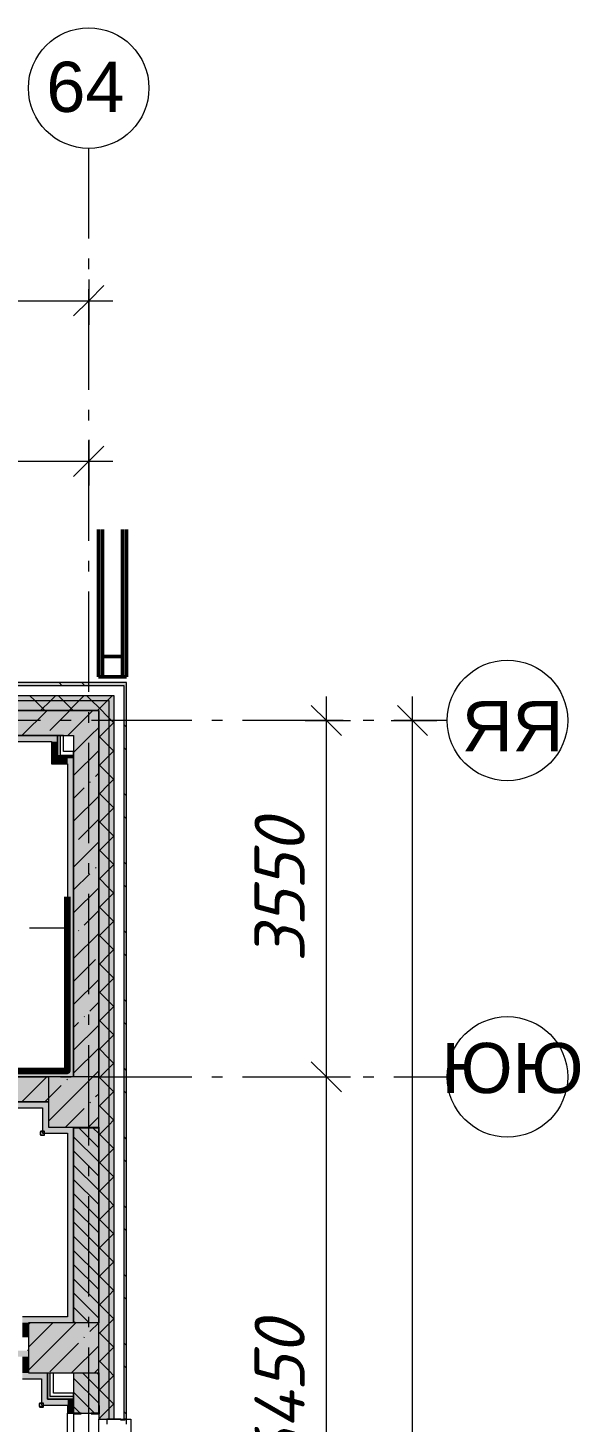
# Model space of a CAD drawing. Header units: millimetres. Extents: x -537608 to 253996, y -217170 to 186033.
# Drawn here: x -265231 to -259735, y -131490 to -117600 of the extents above; entities that cross this region are included whole.
import ezdxf

# ---------------------------------------------------------------- set-up
doc = ezdxf.new("R2010")
doc.units = ezdxf.units.MM
doc.layers.add('16) Лак 1.6м', color=160, linetype='Continuous', lineweight=90)
doc.layers.add('PDF _Геометрия', color=7, linetype='Continuous')
doc.layers.add('PDF _Текст', color=7, linetype='Continuous')
doc.layers.add('PDF _Сплошная заливка', color=7, linetype='Continuous', true_color=0xffffff)
doc.styles.add('PDF ArialMT', font='arial.ttf')
doc.styles.add('PDF ISOCPEUR Italic', font='isocpeui.ttf')

msp = doc.modelspace()

# ---------------------------------------------------------------- hatches: boundary and pattern name
at = {"layer": 'PDF _Сплошная заливка', "transparency": 33554559}
h = msp.add_hatch(color=256, dxfattribs=at)
h.paths.add_polyline_path([(-264276.1645, -124149.6224), (-264276.1645, -124122.6244), (-268486.1663, -124122.6244), (-268486.1663, -124149.6224), (-264352.5922, -124149.6224)], flags=0)
h.paths.add_polyline_path([(-270276.1674, -124149.6224), (-269776.1673, -124149.6224), (-269776.1673, -124122.6244), (-270276.1674, -124122.6244)], flags=0)
h.paths.add_polyline_path([(-272363.6508, -124149.6224), (-272076.1667, -124149.6224), (-272076.1667, -124122.6244), (-272876.1681, -124122.6244), (-272876.1681, -124149.6224)], flags=0)
h.paths.add_polyline_path([(-275106.1685, -124149.6224), (-274676.1696, -124149.6224), (-274676.1696, -124122.6244), (-275106.1685, -124122.6244)], flags=0)
h.paths.add_polyline_path([(-276579.9974, -124149.6224), (-276396.1695, -124149.6224), (-276396.1695, -124122.6244), (-276766.1698, -124122.6244), (-276766.1698, -124149.6224)], flags=0)
h = msp.add_hatch(color=256, dxfattribs=at)
h.paths.add_polyline_path([(-264249.1643, -212249.6591), (-264249.1643, -211209.6571), (-264276.1645, -211209.6571), (-264276.1645, -212249.6591)], flags=0)
h.paths.add_polyline_path([(-264249.1643, -209509.6581), (-264249.1643, -208314.6563), (-264276.1645, -208314.6563), (-264276.1645, -209509.6581)], flags=0)
h.paths.add_polyline_path([(-264249.1643, -206614.6531), (-264249.1643, -205314.6559), (-264276.1645, -205314.6559), (-264276.1645, -206614.6531)], flags=0)
h.paths.add_polyline_path([(-264249.1643, -203614.6527), (-264249.1643, -202299.6538), (-264276.1645, -202299.6538), (-264276.1645, -203614.6527)], flags=0)
h.paths.add_polyline_path([(-264276.1645, -200599.6527), (-264249.1643, -200599.6527), (-264249.1643, -199299.6513), (-264276.1645, -199299.6513), (-264276.1645, -200341.7158)], flags=0)
h.paths.add_polyline_path([(-264249.1643, -197599.6523), (-264249.1643, -196299.6509), (-264276.1645, -196299.6509), (-264276.1645, -197599.6523)], flags=0)
h.paths.add_polyline_path([(-264249.1643, -194599.6499), (-264249.1643, -193299.6505), (-264276.1645, -193299.6505), (-264276.1645, -194599.6499)], flags=0)
h.paths.add_polyline_path([(-264249.1643, -164629.6389), (-264249.1643, -162496.6379), (-264276.1645, -162496.6379), (-264276.1645, -164629.6389)], flags=0)
h.paths.add_polyline_path([(-264249.1643, -160696.6375), (-264249.1643, -160196.6364), (-264276.1645, -160196.6364), (-264276.1645, -160696.6375)], flags=0)
h.paths.add_polyline_path([(-264249.1643, -158906.6365), (-264249.1643, -154109.6348), (-264276.1645, -154109.6348), (-264276.1645, -158906.6365)], flags=0)
h.paths.add_polyline_path([(-264276.1645, -152409.6337), (-264249.1643, -152409.6337), (-264249.1643, -151109.6323), (-264276.1645, -151109.6323), (-264276.1645, -151128.1219)], flags=0)
h.paths.add_polyline_path([(-264249.1643, -149409.6334), (-264249.1643, -148109.6319), (-264276.1645, -148109.6319), (-264276.1645, -149409.6334)], flags=0)
h.paths.add_polyline_path([(-264249.1643, -146409.6309), (-264249.1643, -145109.6316), (-264276.1645, -145109.6316), (-264276.1645, -146409.6309)], flags=0)
h.paths.add_polyline_path([(-264249.1643, -143409.6305), (-264249.1643, -142182.8231), (-264276.1645, -142182.8231), (-264276.1645, -143409.6305)], flags=0)
h.paths.add_polyline_path([(-264276.1645, -140462.8232), (-264249.1643, -140462.8232), (-264249.1643, -139159.6289), (-264276.1645, -139159.6289), (-264276.1645, -139716.2732)], flags=0)
h.paths.add_polyline_path([(-264249.1643, -137459.6279), (-264249.1643, -136159.6286), (-264276.1645, -136159.6286), (-264276.1645, -137459.6279)], flags=0)
h.paths.add_polyline_path([(-264249.1643, -134459.6275), (-264249.1643, -133159.626), (-264276.1645, -133159.626), (-264276.1645, -134459.6275)], flags=0)
h.paths.add_polyline_path([(-264276.1645, -131459.625), (-264249.1643, -131459.625), (-264249.1643, -124122.6244), (-264276.1645, -124122.6244), (-264276.1645, -131157.3868)], flags=0)
h = msp.add_hatch(color=256, dxfattribs=at)
h.paths.add_polyline_path([(-264426.1641, -124299.6231), (-264426.1641, -124249.6228), (-268486.1663, -124249.6228), (-268486.1663, -124299.6231), (-264526.1645, -124299.6231)], flags=0)
h.paths.add_polyline_path([(-272363.6508, -124299.6231), (-272076.1667, -124299.6231), (-272076.1667, -124249.6228), (-272876.1681, -124249.6228), (-272876.1681, -124299.6231)], flags=0)
h.paths.add_polyline_path([(-270276.1674, -124299.6231), (-269776.1673, -124299.6231), (-269776.1673, -124249.6228), (-270276.1674, -124249.6228)], flags=0)
h.paths.add_polyline_path([(-274676.1696, -124299.6231), (-274676.1696, -124249.6228), (-275106.1685, -124249.6228), (-275106.1685, -124299.6231), (-274893.4588, -124299.6231)], flags=0)
h.paths.add_polyline_path([(-276396.1695, -124299.6231), (-276396.1695, -124249.6228), (-276766.1698, -124249.6228), (-276766.1698, -124299.6231), (-276579.9974, -124299.6231)], flags=0)
h = msp.add_hatch(color=256, dxfattribs=at)
h.paths.add_polyline_path([(-264526.1645, -124399.6235), (-264526.1645, -124299.6231), (-268486.1663, -124299.6231), (-268486.1663, -124399.6235), (-264774.2269, -124399.6235)], flags=0)
h.paths.add_polyline_path([(-270276.1674, -124399.6235), (-269776.1673, -124399.6235), (-269776.1673, -124299.6231), (-270276.1674, -124299.6231)], flags=0)
h.paths.add_polyline_path([(-272076.1667, -124399.6235), (-272076.1667, -124299.6231), (-272876.1681, -124299.6231), (-272876.1681, -124399.6235), (-272363.6508, -124399.6235)], flags=0)
h.paths.add_polyline_path([(-276766.1698, -124399.6235), (-276396.1695, -124399.6235), (-276396.1695, -124299.6231), (-276766.1698, -124299.6231)], flags=0)
h.paths.add_polyline_path([(-274893.4588, -124399.6235), (-274676.1696, -124399.6235), (-274676.1696, -124299.6231), (-275106.1685, -124299.6231), (-275106.1685, -124399.6235)], flags=0)
h = msp.add_hatch(color=256, dxfattribs=at)
h.paths.add_polyline_path([(-264526.1645, -211999.658), (-264426.1641, -211999.658), (-264426.1641, -211209.6571), (-264526.1645, -211209.6571), (-264526.1645, -211753.5623)], flags=0)
h.paths.add_polyline_path([(-264526.1645, -209509.6581), (-264426.1641, -209509.6581), (-264426.1641, -208314.6563), (-264526.1645, -208314.6563), (-264526.1645, -208900.6001)], flags=0)
h.paths.add_polyline_path([(-264426.1641, -206614.6531), (-264426.1641, -205314.6559), (-264526.1645, -205314.6559), (-264526.1645, -206614.6531)], flags=0)
h.paths.add_polyline_path([(-264426.1641, -203614.6527), (-264426.1641, -202299.6538), (-264526.1645, -202299.6538), (-264526.1645, -203614.6527)], flags=0)
h.paths.add_polyline_path([(-264426.1641, -200599.6527), (-264426.1641, -199299.6513), (-264526.1645, -199299.6513), (-264526.1645, -200599.6527)], flags=0)
h.paths.add_polyline_path([(-264526.1645, -197599.6523), (-264426.1641, -197599.6523), (-264426.1641, -196299.6509), (-264526.1645, -196299.6509), (-264526.1645, -196775.5142)], flags=0)
h.paths.add_polyline_path([(-264426.1641, -194599.6499), (-264426.1641, -193299.6505), (-264526.1645, -193299.6505), (-264526.1645, -194599.6499)], flags=0)
h.paths.add_polyline_path([(-264526.1645, -164629.6389), (-264426.1641, -164629.6389), (-264426.1641, -162496.6379), (-264526.1645, -162496.6379), (-264526.1645, -163966.4508)], flags=0)
h.paths.add_polyline_path([(-264426.1641, -160696.6375), (-264426.1641, -160196.6364), (-264526.1645, -160196.6364), (-264526.1645, -160696.6375)], flags=0)
h.paths.add_polyline_path([(-264526.1645, -158906.6365), (-264426.1641, -158906.6365), (-264426.1641, -154109.6348), (-264526.1645, -154109.6348), (-264526.1645, -156834.0462)], flags=0)
h.paths.add_polyline_path([(-264426.1641, -152409.6337), (-264426.1641, -151109.6323), (-264526.1645, -151109.6323), (-264526.1645, -152409.6337)], flags=0)
h.paths.add_polyline_path([(-264526.1645, -149409.6334), (-264426.1641, -149409.6334), (-264426.1641, -148109.6319), (-264526.1645, -148109.6319), (-264526.1645, -148949.633)], flags=0)
h.paths.add_polyline_path([(-264426.1641, -146409.6309), (-264426.1641, -145109.6316), (-264526.1645, -145109.6316), (-264526.1645, -146409.6309)], flags=0)
h.paths.add_polyline_path([(-264426.1641, -143409.6305), (-264426.1641, -142182.8231), (-264526.1645, -142182.8231), (-264526.1645, -143409.6305)], flags=0)
h.paths.add_polyline_path([(-264526.1645, -140462.8232), (-264426.1641, -140462.8232), (-264426.1641, -139159.6289), (-264526.1645, -139159.6289), (-264526.1645, -140199.6288)], flags=0)
h.paths.add_polyline_path([(-264526.1645, -137459.6279), (-264426.1641, -137459.6279), (-264426.1641, -136159.6286), (-264526.1645, -136159.6286), (-264526.1645, -136863.3111)], flags=0)
h.paths.add_polyline_path([(-264526.1645, -134459.6275), (-264426.1641, -134459.6275), (-264426.1641, -133159.626), (-264526.1645, -133159.626), (-264526.1645, -134010.3489)], flags=0)
h.paths.add_polyline_path([(-264526.1645, -131459.625), (-264426.1641, -131459.625), (-264426.1641, -124299.6231), (-264526.1645, -124299.6231), (-264526.1645, -131157.3868)], flags=0)
h = msp.add_hatch(color=256, dxfattribs=at)
h.paths.add_polyline_path([(-264376.1639, -212099.6584), (-264376.1639, -211209.6571), (-264426.1641, -211209.6571), (-264426.1641, -212099.6584)], flags=0)
h.paths.add_polyline_path([(-264426.1641, -209509.6581), (-264376.1639, -209509.6581), (-264376.1639, -208314.6563), (-264426.1641, -208314.6563), (-264426.1641, -208900.6001)], flags=0)
h.paths.add_polyline_path([(-264376.1639, -206614.6531), (-264376.1639, -205314.6559), (-264426.1641, -205314.6559), (-264426.1641, -206614.6531)], flags=0)
h.paths.add_polyline_path([(-264376.1639, -203614.6527), (-264376.1639, -202299.6538), (-264426.1641, -202299.6538), (-264426.1641, -203614.6527)], flags=0)
h.paths.add_polyline_path([(-264426.1641, -200599.6527), (-264376.1639, -200599.6527), (-264376.1639, -199299.6513), (-264426.1641, -199299.6513), (-264426.1641, -200341.7158)], flags=0)
h.paths.add_polyline_path([(-264426.1641, -197599.6523), (-264376.1639, -197599.6523), (-264376.1639, -196299.6509), (-264426.1641, -196299.6509), (-264426.1641, -196775.5142)], flags=0)
h.paths.add_polyline_path([(-264376.1639, -194599.6499), (-264376.1639, -193299.6505), (-264426.1641, -193299.6505), (-264426.1641, -194599.6499)], flags=0)
h.paths.add_polyline_path([(-264376.1639, -164629.6389), (-264376.1639, -162496.6379), (-264426.1641, -162496.6379), (-264426.1641, -164629.6389)], flags=0)
h.paths.add_polyline_path([(-264376.1639, -160696.6375), (-264376.1639, -160196.6364), (-264426.1641, -160196.6364), (-264426.1641, -160696.6375)], flags=0)
h.paths.add_polyline_path([(-264376.1639, -158906.6365), (-264376.1639, -154109.6348), (-264426.1641, -154109.6348), (-264426.1641, -158906.6365)], flags=0)
h.paths.add_polyline_path([(-264426.1641, -152409.6337), (-264376.1639, -152409.6337), (-264376.1639, -151109.6323), (-264426.1641, -151109.6323), (-264426.1641, -151128.1219)], flags=0)
h.paths.add_polyline_path([(-264376.1639, -149409.6334), (-264376.1639, -148109.6319), (-264426.1641, -148109.6319), (-264426.1641, -149409.6334)], flags=0)
h.paths.add_polyline_path([(-264426.1641, -146409.6309), (-264376.1639, -146409.6309), (-264376.1639, -145109.6316), (-264426.1641, -145109.6316), (-264426.1641, -145422.1975)], flags=0)
h.paths.add_polyline_path([(-264426.1641, -143409.6305), (-264376.1639, -143409.6305), (-264376.1639, -142182.8231), (-264426.1641, -142182.8231), (-264426.1641, -142569.2354)], flags=0)
h.paths.add_polyline_path([(-264376.1639, -140462.8232), (-264376.1639, -139159.6289), (-264426.1641, -139159.6289), (-264426.1641, -140462.8232)], flags=0)
h.paths.add_polyline_path([(-264376.1639, -137459.6279), (-264376.1639, -136159.6286), (-264426.1641, -136159.6286), (-264426.1641, -137459.6279)], flags=0)
h.paths.add_polyline_path([(-264376.1639, -134459.6275), (-264376.1639, -133159.626), (-264426.1641, -133159.626), (-264426.1641, -134459.6275)], flags=0)
h.paths.add_polyline_path([(-264426.1641, -131459.625), (-264376.1639, -131459.625), (-264376.1639, -124249.6228), (-264426.1641, -124249.6228), (-264426.1641, -131157.3868)], flags=0)
h = msp.add_hatch(color=256, dxfattribs=at)
h.paths.add_polyline_path([(-264774.2269, -124649.969), (-264526.1645, -124649.969), (-264526.1645, -124399.9723), (-268486.1663, -124399.9723), (-268486.1663, -124649.969), (-264776.1645, -124649.969)], flags=0)
h.paths.add_polyline_path([(-269981.1674, -124649.969), (-269776.1673, -124649.969), (-269776.1673, -124399.9723), (-270276.1674, -124399.9723), (-270276.1674, -124649.969), (-270231.1663, -124649.969)], flags=0)
h.paths.add_polyline_path([(-272076.1667, -124649.969), (-272076.1667, -124399.9723), (-272276.1676, -124399.9723), (-272276.1676, -124649.969)], flags=0)
at = {"layer": 'PDF _Сплошная заливка', "true_color": 0x56bc34, "transparency": 33554559}
h = msp.add_hatch(color=85, dxfattribs=at)
h.paths.add_polyline_path([(-264996.1642, -124709.9719), (-264936.1646, -124709.9719), (-264936.1646, -124649.969), (-268486.1663, -124649.969), (-268486.1663, -124709.9719), (-265617.4963, -124709.9719)], flags=0)
h.paths.add_polyline_path([(-269921.1667, -124709.9719), (-269776.1673, -124709.9719), (-269776.1673, -124649.969), (-269921.1667, -124649.969)], flags=0)
at = {"layer": 'PDF _Сплошная заливка', "true_color": 0x77b143, "transparency": 33554559}
for points in [[(-264836.1641, -124869.9709), (-264776.1645, -124869.9709), (-264776.1645, -124844.9708), (-264936.1646, -124844.9708), (-264936.1646, -124869.9709)], [(-264836.1641, -131259.6263), (-264776.1645, -131259.6263), (-264776.1645, -131234.6262), (-265011.1649, -131234.6262), (-265011.1649, -131259.6263), (-264976.1649, -131259.6263)]]:
    msp.add_hatch(color=75, dxfattribs=at).paths.add_polyline_path(points)
at = {"layer": 'PDF _Сплошная заливка', "true_color": 0x56bc34, "transparency": 33554559}
for points in [[(-264836.1641, -128049.9712), (-264776.1645, -128049.9712), (-264776.1645, -124869.9709), (-264836.1641, -124869.9709), (-264836.1641, -127989.9726)], [(-265026.1651, -128049.9712), (-264836.1641, -128049.9712), (-264836.1641, -127989.9726), (-272276.1676, -127989.9726), (-272276.1676, -128049.9712), (-265617.4963, -128049.9712)]]:
    msp.add_hatch(color=85, dxfattribs=at).paths.add_polyline_path(points)
at = {"layer": 'PDF _Сплошная заливка', "transparency": 33554559}
msp.add_hatch(color=256, dxfattribs=at).paths.add_polyline_path([(-265026.1651, -128299.9723), (-265026.1651, -128049.9712), (-272026.1687, -128049.9712), (-272026.1687, -128299.9723), (-265617.4963, -128299.9723)])
at = {"layer": 'PDF _Сплошная заливка', "true_color": 0xfef929, "transparency": 33554559}
for points in [[(-265617.4963, -128359.9708), (-265026.1651, -128359.9708), (-265026.1651, -128299.9723), (-272026.1687, -128299.9723), (-272026.1687, -128359.9708), (-267304.0349, -128359.9708)], [(-264836.1641, -128609.9719), (-264776.1645, -128609.9719), (-264776.1645, -128549.9734), (-265026.1651, -128549.9734), (-265026.1651, -128609.9719)], [(-264836.1641, -130499.6247), (-264776.1645, -130499.6247), (-264776.1645, -128609.9719), (-264836.1641, -128609.9719), (-264836.1641, -130444.1473)], [(-265286.1656, -130499.6247), (-264836.1641, -130499.6247), (-264836.1641, -130439.6261), (-265286.1656, -130439.6261), (-265286.1656, -130444.1473)], [(-265036.165, -131059.6254), (-265036.165, -130999.6269), (-265286.1656, -130999.6269), (-265286.1656, -131059.6254), (-265096.1647, -131059.6254)]]:
    msp.add_hatch(color=2, dxfattribs=at).paths.add_polyline_path(points)
at = {"layer": 'PDF _Сплошная заливка', "transparency": 33554559}
h = msp.add_hatch(color=256, dxfattribs=at)
h.paths.add_polyline_path([(-264526.1645, -154399.6335), (-264526.1645, -154169.6333), (-264776.1645, -154169.6333), (-264774.2269, -154399.6335)], flags=0)
h.paths.add_polyline_path([(-264526.1645, -152349.633), (-264526.1645, -151169.6329), (-264776.1645, -151169.6329), (-264774.2269, -152349.633)], flags=0)
h.paths.add_polyline_path([(-264776.1645, -149349.6327), (-264526.1645, -149349.6327), (-264526.1645, -148949.633), (-264776.1645, -148949.633), (-264776.1645, -149149.6318)], flags=0)
h.paths.add_polyline_path([(-264597.5937, -148449.633), (-264526.1645, -148449.633), (-264526.1645, -148169.6326), (-264776.1645, -148169.6326), (-264774.2269, -148449.633)], flags=0)
h.paths.add_polyline_path([(-264776.1645, -146349.6323), (-264526.1645, -146349.6323), (-264526.1645, -145949.6306), (-264776.1645, -145949.6306), (-264776.1645, -146135.4392)], flags=0)
h.paths.add_polyline_path([(-264615.9083, -145449.6305), (-264526.1645, -145449.6305), (-264526.1645, -145169.6323), (-264776.1645, -145169.6323), (-264774.2269, -145449.6305)], flags=0)
h.paths.add_polyline_path([(-264776.1645, -143349.6298), (-264526.1645, -143349.6298), (-264526.1645, -142234.6296), (-264776.1645, -142234.6296), (-264776.1645, -142569.2354)], flags=0)
h.paths.add_polyline_path([(-264776.1645, -140414.6293), (-264526.1645, -140414.6293), (-264526.1645, -140199.6288), (-264776.1645, -140199.6288)], flags=0)
h.paths.add_polyline_path([(-264776.1645, -139699.6287), (-264526.1645, -139699.6287), (-264526.1645, -139219.6296), (-264776.1645, -139219.6296)], flags=0)
h.paths.add_polyline_path([(-264526.1645, -137399.6293), (-264526.1645, -136849.6291), (-264776.1645, -136849.6291), (-264774.2269, -137399.6293)], flags=0)
h.paths.add_polyline_path([(-264526.1645, -136349.6268), (-264526.1645, -136219.6271), (-264776.1645, -136219.6271), (-264774.2269, -136349.6268), (-264563.5199, -136349.6268)], flags=0)
h.paths.add_polyline_path([(-264776.1645, -134399.6268), (-264526.1645, -134399.6268), (-264526.1645, -133219.6268), (-264776.1645, -133219.6268), (-264776.1645, -134010.3489)], flags=0)
h.paths.add_polyline_path([(-264526.1645, -131399.6264), (-264526.1645, -130999.6269), (-264776.1645, -130999.6269), (-264774.2269, -131399.6264)], flags=0)
h.paths.add_polyline_path([(-264526.1645, -130499.6247), (-264526.1645, -128559.9717), (-264776.1645, -128559.9717), (-264774.2269, -130499.6247)], flags=0)
at = {"layer": 'PDF _Сплошная заливка', "true_color": 0xfef929, "transparency": 33554559}
h = msp.add_hatch(color=2, dxfattribs=at)
h.paths.add_polyline_path([(-265226.1644, -130836.1917), (-265226.1644, -130776.1889), (-265990.4547, -130776.1889), (-265990.4547, -130836.1917), (-265286.1656, -130836.1917)], flags=0)
h.paths.add_polyline_path([(-267304.0349, -130836.1917), (-267090.4553, -130836.1917), (-267090.4553, -130776.1889), (-271826.1678, -130776.1889), (-271826.1678, -130836.1917), (-268990.5735, -130836.1917)], flags=0)

# ---------------------------------------------------------------- linework, layer by layer
at = {"layer": '16) Лак 1.6м'}
msp.add_lwpolyline([(-272076.1667, -124709.9719), (-272216.1669, -124709.9719), (-272216.1669, -127989.9726), (-264836.1641, -127989.9726), (-264836.1641, -126255.9869)], dxfattribs=at)
at = {"layer": 'PDF _Геометрия', "color": 253, "lineweight": 9, "true_color": 0xaaaaaa}
for p, q in [((-264626.1644, -119698.3798), (-264626.1644, -118799.7064)), ((-264626.1644, -120004.2113), (-264626.1644, -119898.3764)), ((-264626.1644, -121204.2124), (-264626.1644, -120204.2122)), ((-264626.1644, -121510.0439), (-264626.1644, -121404.2132)), ((-264626.1644, -122710.0448), (-264626.1644, -121710.0448)), ((-264626.1644, -123015.8807), (-264626.1644, -122910.0457)), ((-264626.1644, -124215.8817), (-264626.1644, -123215.8816)), ((-264626.1644, -124521.7132), (-264626.1644, -124415.8783)), ((-265105.4277, -124499.6239), (-266105.4273, -124499.6239)), ((-264799.5941, -124499.6239), (-264905.4274, -124499.6239)), ((-263599.5942, -124499.6239), (-264599.5943, -124499.6239)), ((-263293.7602, -124499.6239), (-263399.5944, -124499.6239)), ((-262093.7603, -124499.6239), (-263093.7607, -124499.6239)), ((-261787.9269, -124499.6239), (-261893.7594, -124499.6239)), ((-261058.2013, -124499.6239), (-261587.926, -124499.6239)), ((-264626.1644, -125721.7143), (-264626.1644, -124721.7141)), ((-264626.1644, -126027.5458), (-264626.1644, -125921.7151)), ((-264626.1644, -127227.5468), (-264626.1644, -126227.5466)), ((-264626.1644, -127533.3826), (-264626.1644, -127427.5477)), ((-264626.1644, -128733.3836), (-264626.1644, -127733.3792)), ((-266105.4273, -128049.9712), (-265105.4277, -128049.9712)), ((-264905.4274, -128049.9712), (-264799.5941, -128049.9712)), ((-264599.5943, -128049.9712), (-263599.5942, -128049.9712)), ((-263399.5944, -128049.9712), (-263293.7602, -128049.9712)), ((-263093.7607, -128049.9712), (-262093.7603, -128049.9712)), ((-261893.7594, -128049.9712), (-261787.9269, -128049.9712)), ((-261587.926, -128049.9712), (-261058.2013, -128049.9712)), ((-264626.1644, -129039.2152), (-264626.1644, -128933.3802)), ((-264626.1644, -130239.2161), (-264626.1644, -129239.216)), ((-264626.1644, -130545.0476), (-264626.1644, -130439.217)), ((-264626.1644, -131745.0487), (-264626.1644, -130745.0485)), ((-264304.1642, -131459.625), (-264304.1642, -131469.6255)), ((-264249.1643, -131459.625), (-264206.1639, -131459.625)), ((-264206.1639, -131459.625), (-264206.1639, -133159.626))]:
    msp.add_line(p, q, dxfattribs=at)
at = {"layer": 'PDF _Геометрия', "lineweight": 9}
for p, q in [((-264626.1644, -120105.2624), (-264626.1644, -120317.3973)), ((-368366.2047, -120317.3973), (-264386.1644, -120317.3973)), ((-264626.1644, -120317.3973), (-264626.1644, -120557.3959)), ((-264626.1644, -121705.2652), (-264626.1644, -121917.3959)), ((-268276.1672, -121917.3959), (-264386.1644, -121917.3959)), ((-264626.1644, -121917.3959), (-264626.1644, -122157.3986)), ((-264526.1645, -124122.6244), (-268486.1663, -124122.6244)), ((-268486.1663, -124149.6224), (-264526.1645, -124149.6224)), ((-264426.1641, -124122.6244), (-264526.1645, -124122.6244)), ((-264526.1645, -124149.6224), (-264376.1639, -124149.6224)), ((-264376.1639, -124122.6244), (-264426.1641, -124122.6244)), ((-264276.1645, -124122.6244), (-264376.1639, -124122.6244)), ((-264376.1639, -124149.6224), (-264276.1645, -124149.6224)), ((-264249.1643, -124122.6244), (-264276.1645, -124122.6244)), ((-264276.1645, -124149.6224), (-264276.1645, -131459.625)), ((-264249.1643, -131459.625), (-264249.1643, -124122.6244)), ((-268486.1663, -124249.6228), (-264526.1645, -124249.6228)), ((-268486.1663, -124299.6231), (-264526.1645, -124299.6231)), ((-265163.859, -124299.6231), (-265213.8592, -124249.6228)), ((-265063.8596, -124399.6235), (-265163.859, -124299.6231)), ((-265104.459, -124399.6235), (-265004.4585, -124299.6231)), ((-265004.4585, -124299.6231), (-264954.4594, -124249.6228)), ((-264881.0167, -124299.6231), (-264931.0164, -124249.6228)), ((-264781.0163, -124399.6235), (-264881.0167, -124299.6231)), ((-264821.6162, -124399.6235), (-264721.6162, -124299.6231)), ((-264721.6162, -124299.6231), (-264671.616, -124249.6228)), ((-264598.1734, -124299.6231), (-264648.1736, -124249.6228)), ((-264526.1645, -124371.6308), (-264598.1734, -124299.6231)), ((-264526.1645, -124249.6228), (-264426.1641, -124249.6228)), ((-264526.1645, -124387.0158), (-264438.7729, -124299.6231)), ((-264526.1645, -124299.6231), (-264426.1641, -124299.6231)), ((-264438.7729, -124299.6231), (-264426.1641, -124287.0154)), ((-264426.1641, -124287.0154), (-264388.7732, -124249.6228)), ((-264426.1641, -124249.6228), (-264376.1639, -124249.6228)), ((-264426.1641, -124299.6231), (-264426.1641, -131459.625)), ((-264376.1639, -124249.6228), (-264376.1639, -131459.625)), ((-262260.3263, -128049.9712), (-262260.3263, -124259.6211)), ((-261401.9804, -212139.656), (-261401.9804, -124259.6211)), ((-268486.1663, -124399.6235), (-264526.1645, -124399.6235)), ((-264526.1645, -124399.9723), (-268486.1663, -124399.9723)), ((-265290.97, -124649.969), (-265040.9678, -124399.9723)), ((-265013.6495, -124600.7482), (-264812.8703, -124399.9723)), ((-264834.7712, -124649.969), (-264584.7712, -124399.9723)), ((-264538.7733, -124399.6235), (-264526.1645, -124387.0158)), ((-264426.1641, -124471.6312), (-264526.1645, -124371.6308)), ((-264526.1645, -124399.6235), (-264526.1645, -128049.9712)), ((-264526.1645, -124649.969), (-264526.1645, -124399.9723)), ((-264606.6732, -124649.969), (-264526.1645, -124569.4615)), ((-264526.1645, -124669.858), (-264426.1641, -124569.8576)), ((-264376.1639, -124521.6314), (-264426.1641, -124471.6312)), ((-264426.1641, -124569.8576), (-264376.1639, -124519.8574)), ((-262472.4591, -124499.6239), (-262260.3263, -124499.6239)), ((-262260.3263, -124499.6239), (-262020.3268, -124499.6239)), ((-261614.1135, -124499.6239), (-261401.9804, -124499.6239)), ((-261401.9804, -124499.6239), (-261161.9811, -124499.6239)), ((-268486.1663, -124649.969), (-264936.1646, -124649.969)), ((-264936.1646, -124649.969), (-268486.1663, -124649.969)), ((-268486.1663, -124709.9719), (-264996.1642, -124709.9719)), ((-264996.1642, -124709.9719), (-264996.1642, -124869.9709)), ((-264936.1646, -124649.969), (-264936.1646, -124709.9719)), ((-264936.1646, -124709.9719), (-264936.1646, -124649.969)), ((-264911.1645, -124649.969), (-264936.1646, -124649.969)), ((-264936.1646, -124649.969), (-264776.1645, -124649.969)), ((-264936.1646, -124709.9719), (-264936.1646, -124809.9723)), ((-264936.1646, -124869.9709), (-264936.1646, -124709.9719)), ((-264876.165, -124649.969), (-264911.1645, -124649.969)), ((-264911.1645, -124649.969), (-264911.1645, -124809.9723)), ((-264876.165, -124809.9723), (-264876.165, -124649.969)), ((-264776.1645, -124819.4626), (-264606.6732, -124649.969)), ((-264776.1645, -124649.969), (-264776.1645, -124869.9709)), ((-264526.1645, -128049.9712), (-264526.1645, -124649.969)), ((-264426.1641, -124754.4735), (-264526.1645, -124654.473)), ((-264996.1642, -124869.9709), (-264996.1642, -124929.9694)), ((-264936.1646, -124809.9723), (-264936.1646, -124844.9708)), ((-264936.1646, -124844.9708), (-264936.1646, -124869.9709)), ((-264936.1646, -124869.9709), (-264836.1641, -124869.9709)), ((-264836.1641, -124869.9709), (-264936.1646, -124869.9709)), ((-264911.1645, -124809.9723), (-264911.1645, -124844.9708)), ((-264911.1645, -124844.9708), (-264776.1645, -124844.9708)), ((-264776.1645, -124809.9723), (-264876.165, -124809.9723)), ((-264836.1641, -124869.9709), (-264776.1645, -124869.9709)), ((-264776.1645, -124869.9709), (-264836.1641, -124869.9709)), ((-264776.1645, -125047.5595), (-264526.1645, -124797.5627)), ((-264776.1645, -124844.9708), (-264776.1645, -124809.9723)), ((-264776.1645, -124869.9709), (-264776.1645, -124844.9708)), ((-264776.1645, -124869.9709), (-264776.1645, -128049.9712)), ((-264776.1645, -128049.9712), (-264776.1645, -124869.9709)), ((-264526.1645, -124952.7003), (-264426.1641, -124852.6999)), ((-264376.1639, -124804.4737), (-264426.1641, -124754.4735)), ((-264426.1641, -124852.6999), (-264376.1639, -124802.6997)), ((-264996.1642, -124929.9694), (-264836.1641, -124929.9694)), ((-264836.1641, -124929.9694), (-264836.1641, -127989.9726)), ((-264426.1641, -125037.3158), (-264526.1645, -124937.3196)), ((-264614.4776, -125113.9739), (-264609.7353, -125109.2288)), ((-264557.4523, -125056.9464), (-264526.1645, -125025.6596)), ((-264526.1645, -125235.5426), (-264426.1641, -125135.5422)), ((-264376.1639, -125087.316), (-264426.1641, -125037.3158)), ((-264426.1641, -125135.5422), (-264376.1639, -125085.5419)), ((-264776.1645, -125275.6608), (-264671.5019, -125170.997)), ((-264776.1645, -125503.7577), (-264526.1645, -125253.7566)), ((-264426.1641, -125320.1623), (-264526.1645, -125220.1619)), ((-264526.1645, -125518.3849), (-264426.1641, -125418.3844)), ((-264376.1639, -125370.1625), (-264426.1641, -125320.1623)), ((-264426.1641, -125418.3844), (-264376.1639, -125368.3842)), ((-264728.5261, -125684.2184), (-264526.1645, -125481.8578)), ((-264426.1641, -125603.0046), (-264526.1645, -125503.0042)), ((-264526.1645, -125801.2272), (-264426.1641, -125701.2267)), ((-264376.1639, -125653.0049), (-264426.1641, -125603.0046)), ((-264426.1641, -125701.2267), (-264376.1639, -125651.2265)), ((-264776.1645, -125959.9559), (-264526.1645, -125709.9548)), ((-264426.1641, -125885.8469), (-264526.1645, -125785.8464)), ((-264557.4523, -125969.3428), (-264552.711, -125964.602)), ((-264376.1639, -125935.8471), (-264426.1641, -125885.8469)), ((-264426.1641, -125984.0733), (-264376.1639, -125934.0731)), ((-264776.1645, -126188.0528), (-264614.4776, -126026.366)), ((-264526.1645, -126084.0694), (-264426.1641, -125984.0733)), ((-264426.1641, -126168.6892), (-264526.1645, -126068.6887)), ((-264776.1645, -126416.1541), (-264526.1645, -126166.153)), ((-264376.1639, -126218.6894), (-264426.1641, -126168.6892)), ((-264426.1641, -126266.9156), (-264376.1639, -126216.9154)), ((-264671.5019, -126539.5873), (-264526.1645, -126394.25)), ((-264526.1645, -126366.916), (-264426.1641, -126266.9156)), ((-264426.1641, -126451.5314), (-264526.1645, -126351.531)), ((-264376.1639, -126501.5316), (-264426.1641, -126451.5314)), ((-264426.1641, -126549.7578), (-264376.1639, -126499.7576)), ((-264806.1649, -126569.3325), (-265215.8367, -126569.3325)), ((-264776.1645, -126872.348), (-264526.1645, -126622.3512)), ((-264728.5261, -126596.6148), (-264723.7853, -126591.8697)), ((-264526.1645, -126649.7583), (-264426.1641, -126549.7578)), ((-264426.1641, -126734.3738), (-264526.1645, -126634.3733)), ((-264376.1639, -126784.374), (-264426.1641, -126734.3738)), ((-264426.1641, -126832.6002), (-264376.1639, -126782.5999)), ((-264776.1645, -127100.4492), (-264557.4523, -126881.7349)), ((-264526.1645, -126932.6006), (-264426.1641, -126832.6002)), ((-264426.1641, -127017.216), (-264526.1645, -126917.2155)), ((-264776.1645, -127328.5462), (-264526.1645, -127078.5451)), ((-264376.1639, -127067.2162), (-264426.1641, -127017.216)), ((-264426.1641, -127115.4424), (-264376.1639, -127065.4422)), ((-264526.1645, -127215.4428), (-264426.1641, -127115.4424)), ((-264426.1641, -127300.0626), (-264526.1645, -127200.0622)), ((-264614.4776, -127394.9562), (-264526.1645, -127306.6463)), ((-264376.1639, -127350.0585), (-264426.1641, -127300.0626)), ((-264426.1641, -127398.2847), (-264376.1639, -127348.2845)), ((-264776.1645, -127556.6474), (-264728.5261, -127509.0068)), ((-264671.5019, -127451.9837), (-264666.76, -127447.2429)), ((-264526.1645, -127498.2852), (-264426.1641, -127398.2847)), ((-264426.1641, -127582.9049), (-264526.1645, -127482.9044)), ((-264776.1645, -127784.7443), (-264526.1645, -127534.7433)), ((-264376.1639, -127632.9051), (-264426.1641, -127582.9049)), ((-264426.1641, -127681.1269), (-264376.1639, -127631.1267)), ((-264776.1645, -128012.8413), (-264526.1645, -127762.8445)), ((-264526.1645, -127781.1274), (-264426.1641, -127681.1269)), ((-264426.1641, -127865.7472), (-264526.1645, -127765.7467)), ((-264376.1639, -127915.7474), (-264426.1641, -127865.7472)), ((-264426.1641, -127963.9693), (-264376.1639, -127913.9691)), ((-264836.1641, -127989.9726), (-272216.1669, -127989.9726)), ((-265026.1651, -128049.9712), (-272026.1687, -128049.9712)), ((-272026.1687, -128049.9712), (-265026.1651, -128049.9712)), ((-265291.3925, -128299.9723), (-265041.393, -128049.9712)), ((-265026.1651, -128490.9394), (-264585.1953, -128049.9712)), ((-264526.1645, -128049.9712), (-265026.1651, -128049.9712)), ((-265026.1651, -128049.9712), (-265026.1651, -128549.9734)), ((-264585.1953, -128049.9712), (-264526.1645, -127990.9415)), ((-264526.1645, -128063.9697), (-264426.1641, -127963.9693)), ((-264426.1641, -128148.5894), (-264526.1645, -128048.589)), ((-264526.1645, -128549.9734), (-264526.1645, -128049.9712)), ((-262472.4591, -128049.9712), (-262260.3263, -128049.9712)), ((-262260.3263, -134499.6273), (-262260.3263, -128049.9712)), ((-262260.3263, -128049.9712), (-262020.3268, -128049.9712)), ((-265026.1651, -128262.8424), (-264899.5999, -128136.2789)), ((-264842.5757, -128079.2557), (-264837.8332, -128074.5105)), ((-264376.1639, -128198.5896), (-264426.1641, -128148.5894)), ((-264426.1641, -128246.8158), (-264376.1639, -128196.8156)), ((-272026.1687, -128299.9723), (-265026.1651, -128299.9723)), ((-265026.1651, -128299.9723), (-272026.1687, -128299.9723)), ((-265063.2944, -128299.9723), (-265026.1651, -128262.8424)), ((-264614.4776, -128307.3526), (-264609.7353, -128302.6118)), ((-264557.4523, -128250.3295), (-264526.1645, -128219.0384)), ((-264526.1645, -128346.812), (-264426.1641, -128246.8158)), ((-264426.1641, -128431.4317), (-264526.1645, -128331.4313)), ((-271966.1679, -128359.9708), (-265086.1637, -128359.9708)), ((-265086.1637, -128359.9708), (-265086.1637, -128609.9719)), ((-264857.0974, -128549.9734), (-264671.5019, -128364.3758)), ((-264628.9988, -128549.9734), (-264526.1645, -128447.1397)), ((-264376.1639, -128481.4319), (-264426.1641, -128431.4317)), ((-264426.1641, -128529.6581), (-264376.1639, -128479.6579)), ((-265104.9935, -128593.377), (-265106.1652, -128596.206)), ((-265106.1652, -128596.206), (-265106.1652, -128628.2032)), ((-265102.165, -128592.2057), (-265104.9935, -128593.377)), ((-265104.1651, -128596.206), (-265103.5789, -128594.7893)), ((-265104.1651, -128628.2032), (-265104.1651, -128596.206)), ((-265103.5789, -128594.7893), (-265102.165, -128594.2037)), ((-265070.1645, -128592.2057), (-265102.165, -128592.2057)), ((-265102.165, -128594.2037), (-265070.1645, -128594.2037)), ((-265086.1637, -128609.9719), (-265026.1651, -128609.9719)), ((-265067.3366, -128593.377), (-265070.1645, -128592.2057)), ((-265070.1645, -128594.2037), (-265068.75, -128594.7893)), ((-265068.75, -128594.7893), (-265068.1644, -128596.206)), ((-265068.1644, -128596.206), (-265068.1644, -128628.2032)), ((-265066.1643, -128596.206), (-265067.3366, -128593.377)), ((-265066.1643, -128628.2032), (-265066.1643, -128596.206)), ((-265026.1651, -128549.9734), (-264526.1645, -128549.9734)), ((-265026.1651, -128609.9719), (-264836.1641, -128609.9719)), ((-264836.1641, -128609.9719), (-264836.1641, -130439.6261)), ((-264776.1645, -128609.9719), (-264776.1645, -128549.9734)), ((-264526.1645, -128559.9717), (-264776.1645, -128559.9717)), ((-264776.1645, -128559.9717), (-264776.1645, -128609.9719)), ((-264776.1645, -128609.9719), (-264776.1645, -130499.6247)), ((-264776.1645, -130499.6247), (-264776.1645, -128609.9719)), ((-264526.1645, -128755.6968), (-264721.8886, -128559.9717)), ((-264526.1645, -128614.2735), (-264580.4664, -128559.9717)), ((-264526.1645, -128629.6586), (-264426.1641, -128529.6581)), ((-264526.1645, -128549.9734), (-264526.1645, -130499.6247)), ((-264526.1645, -130499.6247), (-264526.1645, -128559.9717)), ((-264426.1641, -128714.274), (-264526.1645, -128614.2735)), ((-265106.1652, -128628.2032), (-265104.9935, -128631.0321)), ((-265104.9935, -128631.0321), (-265102.165, -128632.2034)), ((-265103.5789, -128629.6198), (-265104.1651, -128628.2032)), ((-265102.165, -128630.2054), (-265103.5789, -128629.6198)), ((-265070.1645, -128630.2054), (-265102.165, -128630.2054)), ((-265102.165, -128632.2034), (-265070.1645, -128632.2034)), ((-265068.75, -128629.6198), (-265070.1645, -128630.2054)), ((-265070.1645, -128632.2034), (-265067.3366, -128631.0321)), ((-265068.1644, -128628.2032), (-265068.75, -128629.6198)), ((-265067.3366, -128631.0321), (-265066.1643, -128628.2032)), ((-264526.1645, -128897.1158), (-264776.1645, -128647.119)), ((-264376.1639, -128764.2742), (-264426.1641, -128714.274)), ((-264526.1645, -129038.5391), (-264776.1645, -128788.538)), ((-264526.1645, -128912.5008), (-264426.1641, -128812.5004)), ((-264426.1641, -128997.1163), (-264526.1645, -128897.1158)), ((-264426.1641, -128812.5004), (-264376.1639, -128762.5001)), ((-264526.1645, -129179.9581), (-264776.1645, -128929.9613)), ((-264376.1639, -129047.1165), (-264426.1641, -128997.1163)), ((-264526.1645, -129321.3814), (-264776.1645, -129071.3803)), ((-264526.1645, -129195.3431), (-264426.1641, -129095.3427)), ((-264426.1641, -129095.3427), (-264376.1639, -129045.3425)), ((-264526.1645, -129462.8047), (-264776.1645, -129212.8036)), ((-264426.1641, -129279.9585), (-264526.1645, -129179.9581)), ((-264376.1639, -129329.9588), (-264426.1641, -129279.9585)), ((-264526.1645, -129604.2237), (-264776.1645, -129354.2226)), ((-264526.1645, -129478.1854), (-264426.1641, -129378.1849)), ((-264426.1641, -129378.1849), (-264376.1639, -129328.1847)), ((-264526.1645, -129745.647), (-264776.1645, -129495.6458)), ((-264426.1641, -129562.8051), (-264526.1645, -129462.8047)), ((-264376.1639, -129612.801), (-264426.1641, -129562.8051)), ((-264526.1645, -129887.0659), (-264776.1645, -129637.0691)), ((-264526.1645, -129761.0277), (-264426.1641, -129661.0272)), ((-264426.1641, -129661.0272), (-264376.1639, -129611.027)), ((-264526.1645, -130028.4892), (-264776.1645, -129778.4882)), ((-264426.1641, -129845.6474), (-264526.1645, -129745.647)), ((-264376.1639, -129895.6476), (-264426.1641, -129845.6474)), ((-264526.1645, -130169.9082), (-264776.1645, -129919.9114)), ((-264526.1645, -130043.8699), (-264426.1641, -129943.8695)), ((-264426.1641, -129943.8695), (-264376.1639, -129893.8693)), ((-264526.1645, -130311.3315), (-264776.1645, -130061.3304)), ((-264426.1641, -130128.4897), (-264526.1645, -130028.4892)), ((-264376.1639, -130178.4899), (-264426.1641, -130128.4897)), ((-264526.1645, -130452.7548), (-264776.1645, -130202.7537)), ((-264526.1645, -130326.7122), (-264426.1641, -130226.7118)), ((-264426.1641, -130226.7118), (-264376.1639, -130176.7116)), ((-264620.7126, -130499.6247), (-264776.1645, -130344.1727)), ((-264426.1641, -130411.332), (-264526.1645, -130311.3315)), ((-264376.1639, -130461.3322), (-264426.1641, -130411.332)), ((-264836.1641, -130439.6261), (-265286.1656, -130439.6261)), ((-265226.1644, -130515.7287), (-265210.0603, -130499.6247)), ((-265226.1644, -130971.9269), (-264753.8632, -130499.6247)), ((-265226.1644, -130743.83), (-264981.9612, -130499.6247)), ((-265226.1644, -130499.6247), (-265226.1644, -130999.6269)), ((-264526.1645, -130499.6247), (-265226.1644, -130499.6247)), ((-264762.1349, -130499.6247), (-264776.1645, -130485.596)), ((-264614.4776, -130588.3393), (-264526.1645, -130500.0251)), ((-264526.1645, -130999.6269), (-264526.1645, -130499.6247)), ((-264526.1645, -130609.5545), (-264426.1641, -130509.5584)), ((-264426.1641, -130509.5584), (-264376.1639, -130459.5581)), ((-265286.1656, -130636.1909), (-265226.1644, -130636.1909)), ((-265013.6495, -130987.51), (-264728.5261, -130702.3856)), ((-264671.5019, -130645.3624), (-264666.76, -130640.6217)), ((-264426.1641, -130694.1742), (-264526.1645, -130594.1738)), ((-264376.1639, -130744.1744), (-264426.1641, -130694.1742)), ((-265226.1644, -130776.1889), (-265236.1654, -130776.1889)), ((-264797.6661, -130999.6269), (-264526.1645, -130728.122)), ((-264526.1645, -130892.4011), (-264426.1641, -130792.4006)), ((-264426.1641, -130792.4006), (-264376.1639, -130742.4004)), ((-264569.5671, -130999.6269), (-264526.1645, -130956.2232)), ((-264426.1641, -130977.0165), (-264526.1645, -130877.0161)), ((-264376.1639, -131027.0167), (-264426.1641, -130977.0165)), ((-265286.1656, -131059.6254), (-265096.1647, -131059.6254)), ((-265226.1644, -130999.6269), (-264526.1645, -130999.6269)), ((-265096.1647, -131059.6254), (-265096.1647, -131319.627)), ((-265036.165, -131059.6254), (-265036.165, -130999.6269)), ((-265036.165, -130999.6269), (-265036.165, -131259.6263)), ((-265036.165, -131259.6263), (-265036.165, -131059.6254)), ((-265011.1649, -131234.6262), (-265011.1649, -130999.6269)), ((-264976.1649, -131199.6256), (-264976.1649, -130999.6269)), ((-264776.1645, -130999.6269), (-264776.1645, -131259.6263)), ((-264526.1645, -131301.2817), (-264776.1645, -131051.2806)), ((-264526.1645, -131159.8583), (-264686.3977, -130999.6269)), ((-264526.1645, -131018.4393), (-264544.9776, -130999.6269)), ((-264526.1645, -131399.6264), (-264526.1645, -130999.6269)), ((-264526.1645, -130999.6269), (-264526.1645, -131459.625)), ((-264526.1645, -131175.2434), (-264426.1641, -131075.2429)), ((-264426.1641, -131075.2429), (-264376.1639, -131025.2427)), ((-265036.165, -131259.6263), (-265011.1649, -131259.6263)), ((-264836.1641, -131259.6263), (-265036.165, -131259.6263)), ((-264976.1649, -131234.6262), (-265011.1649, -131234.6262)), ((-265011.1649, -131259.6263), (-264976.1649, -131259.6263)), ((-264776.1645, -131199.6256), (-264976.1649, -131199.6256)), ((-264776.1645, -131234.6262), (-264976.1649, -131234.6262)), ((-264976.1649, -131259.6263), (-264836.1641, -131259.6263)), ((-264776.1645, -131259.6263), (-264836.1641, -131259.6263)), ((-264836.1641, -131259.6263), (-264776.1645, -131259.6263)), ((-264569.2408, -131399.6264), (-264776.1645, -131192.7038)), ((-264776.1645, -131234.6262), (-264776.1645, -131199.6256)), ((-264776.1645, -131259.6263), (-264776.1645, -131234.6262)), ((-264776.1645, -131259.6263), (-264776.1645, -131399.6264)), ((-264776.1645, -131399.6264), (-264776.1645, -131259.6263)), ((-264426.1641, -131259.8609), (-264526.1645, -131159.8583)), ((-265114.9934, -131300.7972), (-265116.1646, -131303.6262)), ((-265116.1646, -131303.6262), (-265116.1646, -131335.6256)), ((-265116.1646, -131335.6256), (-265114.9934, -131338.4545)), ((-265112.1644, -131299.626), (-265114.9934, -131300.7972)), ((-265114.9934, -131338.4545), (-265112.1644, -131339.6258)), ((-265114.1645, -131303.6262), (-265113.5789, -131302.2117)), ((-265114.1645, -131335.6256), (-265114.1645, -131303.6262)), ((-265113.5789, -131337.04), (-265114.1645, -131335.6256)), ((-265113.5789, -131302.2117), (-265112.1644, -131301.6261)), ((-265112.1644, -131337.6257), (-265113.5789, -131337.04)), ((-265080.165, -131299.626), (-265112.1644, -131299.626)), ((-265112.1644, -131301.6261), (-265080.165, -131301.6261)), ((-265080.165, -131337.6257), (-265112.1644, -131337.6257)), ((-265112.1644, -131339.6258), (-265080.165, -131339.6258)), ((-265096.1647, -131319.627), (-265036.165, -131319.627)), ((-265077.336, -131300.7972), (-265080.165, -131299.626)), ((-265080.165, -131301.6261), (-265078.7505, -131302.2117)), ((-265078.7505, -131337.04), (-265080.165, -131337.6257)), ((-265080.165, -131339.6258), (-265077.336, -131338.4545)), ((-265078.7505, -131302.2117), (-265078.1649, -131303.6262)), ((-265078.1649, -131335.6256), (-265078.7505, -131337.04)), ((-265078.1649, -131303.6262), (-265078.1649, -131335.6256)), ((-265076.1653, -131303.6262), (-265077.336, -131300.7972)), ((-265077.336, -131338.4545), (-265076.1653, -131335.6256)), ((-265076.1653, -131335.6256), (-265076.1653, -131303.6262)), ((-265036.165, -131319.627), (-264836.1641, -131319.627)), ((-264836.1641, -131319.627), (-264836.1641, -131399.6264)), ((-264710.6631, -131399.6264), (-264776.1645, -131334.1249)), ((-264526.1645, -131458.0856), (-264426.1641, -131358.0852)), ((-264376.1639, -131309.859), (-264426.1641, -131259.8609)), ((-264426.1641, -131358.0852), (-264376.1639, -131308.085)), ((-264836.1641, -133219.6268), (-264836.1641, -131399.6264)), ((-264836.1641, -131399.6264), (-264776.1645, -131399.6264)), ((-264776.1645, -131399.6264), (-264526.1645, -131399.6264)), ((-264509.2412, -131459.625), (-264526.1645, -131442.7028)), ((-264526.1645, -131459.625), (-264426.1641, -131459.625)), ((-264306.1643, -131459.625), (-264446.1645, -131459.625)), ((-264446.1645, -131459.625), (-264446.1645, -131509.6252)), ((-264426.1641, -131459.625), (-264376.1639, -131459.625)), ((-264376.1639, -131459.625), (-264276.1645, -131459.625)), ((-264306.1643, -131469.6255), (-264306.1643, -131459.625)), ((-264266.164, -131469.6255), (-264306.1643, -131469.6255)), ((-264276.1645, -131459.625), (-264249.1643, -131459.625)), ((-264249.1643, -131459.625), (-264266.164, -131459.625)), ((-264266.164, -131459.625), (-264266.164, -131469.6255)), ((-264249.1643, -131509.6252), (-264249.1643, -131459.625))]:
    msp.add_line(p, q, dxfattribs=at)
at = {"layer": 'PDF _Геометрия', "lineweight": 20}
for p, q in [((-264476.1643, -120167.3967), (-264626.1644, -120317.3973)), ((-264626.1644, -120317.3973), (-264776.1645, -120467.398)), ((-264476.1643, -121767.3952), (-264626.1644, -121917.3959)), ((-264626.1644, -121917.3959), (-264776.1645, -122067.3965)), ((-262410.3267, -124349.6233), (-262260.3263, -124499.6239)), ((-261551.9811, -124349.6233), (-261401.9804, -124499.6239)), ((-262260.3263, -124499.6239), (-262110.3262, -124649.6246)), ((-261401.9804, -124499.6239), (-261251.9814, -124649.6246)), ((-262410.3267, -127899.9705), (-262260.3263, -128049.9712)), ((-262260.3263, -128049.9712), (-262110.3262, -128199.9719))]:
    msp.add_line(p, q, dxfattribs=at)
at = {"layer": 'PDF _Геометрия', "lineweight": 50}
for p, q in [((-264529.1647, -122598.5003), (-264529.1647, -124063.6248)), ((-264489.165, -124063.6248), (-264489.165, -122598.5003)), ((-264289.1641, -122598.5003), (-264289.1641, -124063.6248)), ((-264249.1643, -124063.6248), (-264249.1643, -122598.5003)), ((-264489.165, -123863.6239), (-264489.165, -124063.6248)), ((-264289.1641, -123863.6239), (-264489.165, -123863.6239)), ((-264289.1641, -124063.6248), (-264289.1641, -123863.6239)), ((-264529.1647, -124063.6248), (-264489.165, -124063.6248)), ((-264489.165, -124063.6248), (-264289.1641, -124063.6248)), ((-264289.1641, -124063.6248), (-264249.1643, -124063.6248))]:
    msp.add_line(p, q, dxfattribs=at)
at = {"layer": 'PDF _Геометрия', "color": 8, "lineweight": 9, "true_color": 0x787878}
for p, q in [((-264894.5308, -124149.6224), (-264921.531, -124122.6244)), ((-264666.4312, -124149.6224), (-264693.4324, -124122.6244)), ((-264249.1643, -124566.8909), (-264276.1645, -124539.8928)), ((-264249.1643, -124794.9878), (-264276.1645, -124767.9898)), ((-264249.1643, -125251.186), (-264276.1645, -125224.1879)), ((-264249.1643, -125479.2872), (-264276.1645, -125452.2849)), ((-264249.1643, -125935.4811), (-264276.1645, -125908.483)), ((-264249.1643, -126163.5824), (-264276.1645, -126136.58)), ((-264249.1643, -126619.7763), (-264276.1645, -126592.7782)), ((-264249.1643, -126847.8775), (-264276.1645, -126820.8752)), ((-264249.1643, -127304.0757), (-264276.1645, -127277.0734)), ((-264249.1643, -127532.1726), (-264276.1645, -127505.1746)), ((-264249.1643, -127988.3708), (-264276.1645, -127961.3685)), ((-264249.1643, -128216.4678), (-264276.1645, -128189.4697)), ((-264249.1643, -128672.666), (-264276.1645, -128645.6637)), ((-264249.1643, -128900.7629), (-264276.1645, -128873.7649)), ((-264249.1643, -129356.9611), (-264276.1645, -129329.9631)), ((-264249.1643, -129585.058), (-264276.1645, -129558.06)), ((-264249.1643, -130041.2563), (-264276.1645, -130014.2582)), ((-264249.1643, -130269.3575), (-264276.1645, -130242.3551)), ((-264249.1643, -130725.5514), (-264276.1645, -130698.5534)), ((-264249.1643, -130953.6526), (-264276.1645, -130926.6503)), ((-264249.1643, -131409.8487), (-264276.1645, -131382.8485))]:
    msp.add_line(p, q, dxfattribs=at)
at = {"layer": 'PDF _Геометрия', "color": 253, "lineweight": 20, "true_color": 0xaaaaaa}
for p, q in [((-264776.1645, -131324.6261), (-264782.1649, -131324.6261)), ((-264782.1649, -131324.6261), (-264782.1649, -131405.6268)), ((-264776.1645, -131399.6264), (-264776.1645, -131324.6261)), ((-264520.1643, -131324.6261), (-264526.1645, -131324.6261)), ((-264526.1645, -131324.6261), (-264526.1645, -131399.6264)), ((-264520.1643, -131405.6268), (-264520.1643, -131324.6261)), ((-264782.1649, -131405.6268), (-264701.1642, -131405.6268)), ((-264701.1642, -131399.6264), (-264776.1645, -131399.6264)), ((-264701.1642, -131405.6268), (-264701.1642, -131399.6264)), ((-264601.1649, -131399.6264), (-264601.1649, -131405.6268)), ((-264526.1645, -131399.6264), (-264601.1649, -131399.6264)), ((-264601.1649, -131405.6268), (-264520.1643, -131405.6268))]:
    msp.add_line(p, q, dxfattribs=at)
at = {"layer": 'PDF _Геометрия', "color": 9, "lineweight": 9, "true_color": 0xc0c0c0}
for p, q in [((-264776.1645, -131405.6268), (-264776.1645, -133213.6264)), ((-264526.1645, -133159.626), (-264526.1645, -131459.625))]:
    msp.add_line(p, q, dxfattribs=at)
at = {"layer": 'PDF _Геометрия', "lineweight": 20}
for centre, radius in [((-264626.1652, -118199.707), 600.0007), ((-260458.2011, -124499.6219), 600.0006), ((-260458.2001, -128049.9732), 600.0006)]:
    msp.add_circle(centre, radius, dxfattribs=at)
at = {"layer": 'PDF _Сплошная заливка', "color": 85, "lineweight": 35, "true_color": 0x56bc34, "transparency": 33554559}
for points in [[(-264936.1646, -124869.9709), (-264936.1646, -124709.9719), (-264996.1642, -124869.9709), (-264996.1642, -124709.9719)], [(-264836.1641, -124929.9694), (-264836.1641, -124869.9709), (-264996.1642, -124929.9694), (-264996.1642, -124869.9709)]]:
    msp.add_solid(points, dxfattribs=at)
at = {"layer": 'PDF _Сплошная заливка', "color": 75, "lineweight": 35, "true_color": 0x77b143, "transparency": 33554559}
for points in [[(-264911.1645, -124844.9708), (-264911.1645, -124649.969), (-264936.1646, -124844.9708), (-264936.1646, -124649.969)], [(-265011.1649, -131259.6263), (-265011.1649, -130999.6269), (-265036.165, -131259.6263), (-265036.165, -130999.6269)]]:
    msp.add_solid(points, dxfattribs=at)
at = {"layer": 'PDF _Сплошная заливка', "lineweight": 35, "transparency": 33554559}
for points in [[(-264526.1645, -128049.9712), (-264526.1645, -124649.969), (-264776.1645, -128049.9712), (-264776.1645, -124649.969)], [(-264526.1645, -128549.9734), (-264526.1645, -128049.9712), (-265026.1651, -128549.9734), (-265026.1651, -128049.9712)], [(-265226.1644, -130999.6269), (-264526.1645, -130999.6269), (-265226.1644, -130499.6247), (-264526.1645, -130499.6247)]]:
    msp.add_solid(points, dxfattribs=at)
at = {"layer": 'PDF _Сплошная заливка', "color": 2, "lineweight": 35, "true_color": 0xfef929, "transparency": 33554559}
for points in [[(-265026.1651, -128609.9719), (-265026.1651, -128359.9708), (-265086.1637, -128609.9719), (-265086.1637, -128359.9708)], [(-265226.1644, -130636.1909), (-265226.1644, -130499.6247), (-265286.1656, -130636.1909), (-265286.1656, -130499.6247)], [(-265226.1644, -130999.6269), (-265226.1644, -130836.1917), (-265286.1656, -130999.6269), (-265286.1656, -130836.1917)], [(-265036.165, -131319.627), (-265036.165, -131059.6254), (-265096.1647, -131319.627), (-265096.1647, -131059.6254)], [(-264836.1641, -131319.627), (-264836.1641, -131259.6263), (-265036.165, -131319.627), (-265036.165, -131259.6263)], [(-264776.1645, -131399.6264), (-264776.1645, -131259.6263), (-264836.1641, -131399.6264), (-264836.1641, -131259.6263)]]:
    msp.add_solid(points, dxfattribs=at)

# ---------------------------------------------------------------- texts
at = {"layer": 'PDF _Текст', "char_height": 500, "attachment_point": 4, "style": 'PDF ArialMT'}
for s, insert in [('64', (-265047.7211, -118190.6333)), ('ЯЯ', (-260911.1414, -124555.9474)), ('ЮЮ', (-261112.2597, -127965.1792))]:
    msp.add_mtext(s, dxfattribs=dict(at, insert=insert))
at = {"layer": 'PDF _Текст', "char_height": 500, "attachment_point": 4, "rotation": 90, "style": 'PDF ISOCPEUR Italic'}
for s, insert in [('3550', (-262725.8401, -126906.8771)), ('6450', (-262725.8401, -131926.0282))]:
    msp.add_mtext(s, dxfattribs=dict(at, insert=insert))

doc.saveas('drawing.dxf')
